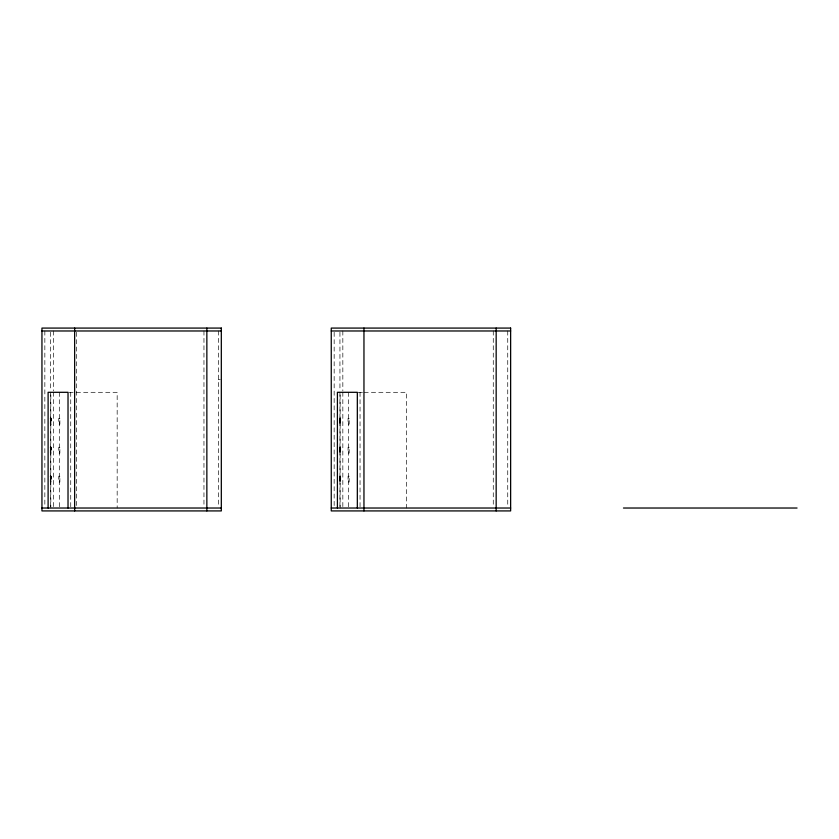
<?xml version="1.0" encoding="UTF-8"?>
<svg xmlns="http://www.w3.org/2000/svg" width="839" height="839" viewBox="0 0 839 839"><rect width="100%" height="100%" fill="white"/><g stroke="black" fill="none" stroke-linecap="round" stroke-linejoin="round"><path stroke-width="0.63" stroke-dasharray="4.2 3.15" d="M50.246 476.93L50.246 476.206L51.368 476.206L51.399 481.995L50.267 481.995L50.277 476.206M50.246 447.995L50.246 447.271L51.368 447.271L51.399 453.06L50.267 453.06L50.277 447.271M50.246 419.07L50.246 418.346L51.368 418.346L51.399 424.125L50.267 424.125L50.277 418.346M339.554 476.206L339.554 481.995L340.676 481.995L340.707 476.206L339.585 476.206L339.585 481.995M339.554 447.271L339.554 453.06L340.676 453.06L340.707 447.271L339.585 447.271L339.585 453.06M339.554 418.346L339.554 424.125L340.676 424.125L340.707 418.346L339.585 418.346L339.585 424.125M218.434 379.574L220.353 379.574M68.924 392.306L117.166 392.306L117.166 508.025M358.243 392.306L362.763 392.306M364.053 392.306L406.485 392.306L406.485 508.025M507.742 330.975L507.742 506.725M493.269 330.975L493.269 506.725M360.046 392.306L360.046 506.725M348.615 392.306L348.615 508.025M342.836 330.975L342.836 390.859M342.836 392.159L342.836 506.725M340.33 418.346L340.33 424.125M340.33 447.271L340.33 453.06M340.33 476.206L340.33 481.995M340.131 394.907L340.131 508.025M339.942 332.275L339.942 390.859M339.942 392.159L339.942 506.725M334.153 332.275L334.153 506.725M218.434 330.975L218.434 506.725M203.961 330.975L203.961 506.725M76.664 332.275L76.664 506.725M70.738 392.306L70.738 506.725M59.307 392.306L59.307 508.025M53.518 330.975L53.518 390.859M53.518 392.159L53.518 506.725M51.022 418.346L51.022 424.125M51.022 447.271L51.022 453.06M51.022 476.206L51.022 481.995M50.822 394.907L50.822 508.025M50.634 332.275L50.634 390.859M50.634 392.159L50.634 506.725M50.623 418.346L50.623 424.125M50.623 447.271L50.623 453.06M50.623 476.206L50.623 481.995M44.845 330.975L44.845 506.725M59.884 418.346L58.772 418.346L58.73 424.125L59.884 424.125L59.884 418.346M349.202 418.346L348.08 418.346L348.038 424.125L349.202 424.125L349.202 418.346M59.884 447.271L58.772 447.271L58.73 453.06L59.884 453.06L59.884 447.271M349.202 447.271L348.08 447.271L348.038 453.06L349.202 453.06L349.202 447.271M59.884 476.206L58.772 476.206L58.73 481.995L59.884 481.995L59.884 476.206M349.202 476.206L348.08 476.206L348.038 481.995L349.202 481.995L349.202 476.206"/><path stroke-width="1.26" d="M41.95 330.975L221.318 330.975M331.258 330.975L510.636 330.975M41.95 508.025L221.318 508.025M331.258 508.025L510.636 508.025M623.461 508.025L797.05 508.025M496.164 328.08L496.164 510.92M363.958 328.08L363.958 510.92M357.33 508.025L357.33 392.306L337.414 392.306L337.414 508.025M206.855 328.08L206.855 510.92M74.65 328.08L74.65 510.92M68.022 508.025L68.022 392.306L48.106 392.306L48.106 508.025M221.318 328.08L41.95 328.08L41.95 510.92L221.318 510.92L221.318 328.08M510.636 328.08L331.258 328.08L331.258 510.92L510.636 510.92L510.636 328.08"/></g></svg>
